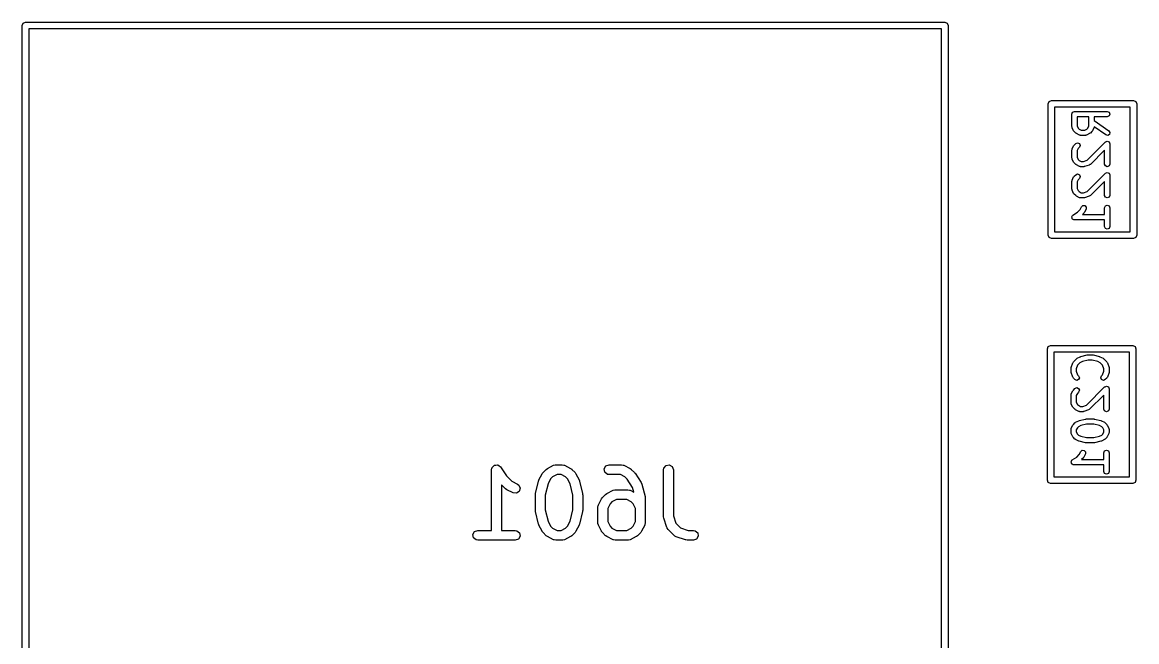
# Model space of a CAD drawing. Extents: x 107.3 to 170.9, y -113.5 to -51.4.
# Drawn here: x 130.78 to 147.75, y -104.06 to -94.62 of the extents above; entities that cross this region are included whole.
import ezdxf

# ---------------------------------------------------------------- set-up
doc = ezdxf.new("R2010")
doc.units = 0
doc.layers.add('BLACK', color=7, linetype='CONTINUOUS')

msp = doc.modelspace()

# ---------------------------------------------------------------- linework, layer by layer
at = {"layer": 'BLACK', "linetype": 'CONTINUOUS'}
for p, q in [((130.781, -94.6671), (130.796, -94.6317)), ((130.781, -109.867), (130.781, -94.6671)), ((130.796, -94.6317), (130.831, -94.6171)), ((130.831, -94.6171), (144.831, -94.6171)), ((144.831, -94.6171), (144.867, -94.6317)), ((144.867, -94.6317), (144.881, -94.6671)), ((144.881, -94.6671), (144.881, -105.154)), ((130.881, -94.7171), (130.881, -109.817)), ((144.781, -94.7171), (130.881, -94.7171)), ((144.781, -108.817), (144.781, -94.7171)), ((146.402, -95.8616), (146.417, -95.8262)), ((146.402, -97.8616), (146.402, -95.8616)), ((146.417, -95.8262), (146.452, -95.8116)), ((146.452, -95.8116), (147.702, -95.8116)), ((147.702, -95.8116), (147.737, -95.8262)), ((147.737, -95.8262), (147.752, -95.8616)), ((147.752, -95.8616), (147.752, -97.8616)), ((146.502, -95.9116), (146.502, -97.8116)), ((147.652, -95.9116), (146.502, -95.9116)), ((146.763, -96.0164), (146.775, -95.9881)), ((146.763, -96.2068), (146.763, -96.0164)), ((146.775, -95.9881), (146.803, -95.9764)), ((146.803, -95.9764), (147.303, -95.9764)), ((147.303, -95.9764), (147.331, -95.9881)), ((147.331, -96.0446), (147.303, -96.0564)), ((147.331, -95.9881), (147.343, -96.0164)), ((147.343, -96.0164), (147.331, -96.0446)), ((147.652, -97.8116), (147.652, -95.9116)), ((146.767, -96.2154), (146.763, -96.2068)), ((146.767, -96.2247), (146.767, -96.2154)), ((146.791, -96.2723), (146.767, -96.2247)), ((146.843, -96.0564), (146.843, -96.1974)), ((147.025, -96.0564), (146.843, -96.0564)), ((146.843, -96.1974), (146.86, -96.2308)), ((147.008, -96.2308), (147.025, -96.1974)), ((147.025, -96.1974), (147.025, -96.0564)), ((147.101, -96.2247), (147.077, -96.2723)), ((147.102, -96.2154), (147.101, -96.2247)), ((147.103, -96.211), (147.102, -96.2154)), ((147.28, -96.3348), (147.103, -96.211)), ((147.303, -96.0564), (147.105, -96.0564)), ((147.105, -96.0564), (147.105, -96.1146)), ((147.105, -96.1146), (147.326, -96.2693)), ((146.796, -96.2767), (146.791, -96.2723)), ((146.799, -96.2827), (146.796, -96.2767)), ((146.823, -96.3066), (146.799, -96.2827)), ((146.829, -96.3091), (146.823, -96.3066)), ((146.833, -96.314), (146.829, -96.3091)), ((146.881, -96.3379), (146.833, -96.314)), ((146.86, -96.2308), (146.875, -96.2454)), ((146.875, -96.2454), (146.908, -96.2621)), ((146.89, -96.3385), (146.881, -96.3379)), ((146.898, -96.3421), (146.89, -96.3385)), ((146.97, -96.3421), (146.898, -96.3421)), ((146.908, -96.2621), (146.96, -96.2621)), ((146.96, -96.2621), (146.994, -96.2454)), ((146.978, -96.3385), (146.97, -96.3421)), ((146.988, -96.3379), (146.978, -96.3385)), ((147.035, -96.314), (146.988, -96.3379)), ((146.994, -96.2454), (147.008, -96.2308)), ((147.04, -96.3091), (147.035, -96.314)), ((147.046, -96.3066), (147.04, -96.3091)), ((147.07, -96.2827), (147.046, -96.3066)), ((147.072, -96.2767), (147.07, -96.2827)), ((147.077, -96.2723), (147.072, -96.2767)), ((147.31, -96.3415), (147.28, -96.3348)), ((147.336, -96.325), (147.31, -96.3415)), ((147.326, -96.2693), (147.343, -96.2951)), ((147.343, -96.2951), (147.336, -96.325)), ((146.763, -96.564), (146.767, -96.5554)), ((146.763, -96.683), (146.763, -96.564)), ((146.767, -96.5461), (146.791, -96.4985)), ((146.767, -96.5554), (146.767, -96.5461)), ((146.791, -96.4985), (146.796, -96.4942)), ((146.796, -96.4942), (146.799, -96.4881)), ((146.799, -96.4881), (146.823, -96.4643)), ((146.823, -96.4643), (146.851, -96.4526)), ((146.86, -96.5401), (146.843, -96.5734)), ((146.851, -96.4526), (146.879, -96.4643)), ((146.879, -96.5208), (146.86, -96.5401)), ((146.879, -96.4643), (146.891, -96.4926)), ((146.891, -96.4926), (146.879, -96.5208)), ((146.996, -96.7195), (147.275, -96.4405)), ((147.275, -96.4405), (147.284, -96.4368)), ((147.284, -96.4368), (147.303, -96.4287)), ((147.303, -96.4287), (147.331, -96.4405)), ((147.331, -96.4405), (147.343, -96.4687)), ((147.343, -96.4687), (147.343, -96.7783)), ((146.767, -96.6916), (146.763, -96.683)), ((146.767, -96.7009), (146.767, -96.6916)), ((146.791, -96.7485), (146.767, -96.7009)), ((146.843, -96.5734), (146.843, -96.6736)), ((146.843, -96.6736), (146.86, -96.707)), ((146.86, -96.707), (146.875, -96.7216)), ((146.875, -96.7216), (146.908, -96.7383)), ((146.94, -96.7383), (146.996, -96.7195)), ((147.263, -96.5653), (147.046, -96.7827)), ((147.263, -96.7783), (147.263, -96.5653)), ((146.796, -96.7528), (146.791, -96.7485)), ((146.799, -96.7589), (146.796, -96.7528)), ((146.823, -96.7827), (146.799, -96.7589)), ((146.829, -96.7853), (146.823, -96.7827)), ((146.833, -96.7902), (146.829, -96.7853)), ((146.881, -96.814), (146.833, -96.7902)), ((146.89, -96.8147), (146.881, -96.814)), ((146.898, -96.8183), (146.89, -96.8147)), ((146.946, -96.8183), (146.898, -96.8183)), ((146.908, -96.7383), (146.94, -96.7383)), ((146.952, -96.8157), (146.946, -96.8183)), ((146.959, -96.8162), (146.952, -96.8157)), ((147.03, -96.7924), (146.959, -96.8162)), ((147.037, -96.7863), (147.03, -96.7924)), ((147.046, -96.7827), (147.037, -96.7863)), ((147.275, -96.8066), (147.263, -96.7783)), ((147.303, -96.8183), (147.275, -96.8066)), ((147.331, -96.8066), (147.303, -96.8183)), ((147.343, -96.7783), (147.331, -96.8066)), ((146.763, -97.0402), (146.767, -97.0316)), ((146.763, -97.1592), (146.763, -97.0402)), ((146.767, -97.0223), (146.791, -96.9747)), ((146.767, -97.0316), (146.767, -97.0223)), ((146.791, -96.9747), (146.796, -96.9703)), ((146.796, -96.9703), (146.799, -96.9643)), ((146.799, -96.9643), (146.823, -96.9405)), ((146.823, -96.9405), (146.851, -96.9287)), ((146.86, -97.0162), (146.843, -97.0496)), ((146.843, -97.0496), (146.843, -97.1498)), ((146.851, -96.9287), (146.879, -96.9405)), ((146.879, -96.997), (146.86, -97.0162)), ((146.879, -96.9405), (146.891, -96.9687)), ((146.891, -96.9687), (146.879, -96.997)), ((146.996, -97.1957), (147.275, -96.9166)), ((147.263, -97.0415), (147.046, -97.2589)), ((147.263, -97.2545), (147.263, -97.0415)), ((147.275, -96.9166), (147.303, -96.9049)), ((147.303, -96.9049), (147.331, -96.9166)), ((147.331, -96.9166), (147.341, -96.9405)), ((147.341, -96.9405), (147.343, -96.9449)), ((147.343, -96.9449), (147.343, -97.2545)), ((146.767, -97.1678), (146.763, -97.1592)), ((146.767, -97.1771), (146.767, -97.1678)), ((146.791, -97.2247), (146.767, -97.1771)), ((146.796, -97.229), (146.791, -97.2247)), ((146.799, -97.2351), (146.796, -97.229)), ((146.823, -97.2589), (146.799, -97.2351)), ((146.843, -97.1498), (146.86, -97.1831)), ((146.86, -97.1831), (146.875, -97.1978)), ((146.875, -97.1978), (146.908, -97.2145)), ((146.908, -97.2145), (146.94, -97.2145)), ((146.94, -97.2145), (146.996, -97.1957)), ((146.829, -97.2614), (146.823, -97.2589)), ((146.833, -97.2664), (146.829, -97.2614)), ((146.881, -97.2902), (146.833, -97.2664)), ((146.89, -97.2909), (146.881, -97.2902)), ((146.898, -97.2945), (146.89, -97.2909)), ((146.946, -97.2945), (146.898, -97.2945)), ((146.91, -97.427), (146.933, -97.407)), ((146.933, -97.407), (146.964, -97.4092)), ((146.952, -97.2919), (146.946, -97.2945)), ((146.959, -97.2924), (146.952, -97.2919)), ((147.03, -97.2686), (146.959, -97.2924)), ((146.964, -97.4092), (146.984, -97.4323)), ((147.037, -97.2625), (147.03, -97.2686)), ((147.046, -97.2589), (147.037, -97.2625)), ((147.275, -97.2827), (147.263, -97.2545)), ((147.303, -97.2945), (147.275, -97.2827)), ((147.275, -97.4166), (147.303, -97.4049)), ((147.331, -97.2827), (147.303, -97.2945)), ((147.303, -97.4049), (147.331, -97.4166)), ((147.343, -97.2545), (147.331, -97.2827)), ((146.764, -97.5799), (146.77, -97.5703)), ((146.765, -97.584), (146.764, -97.5799)), ((146.77, -97.5703), (146.775, -97.5595)), ((146.775, -97.5595), (146.779, -97.5579)), ((146.779, -97.5579), (146.781, -97.5545)), ((146.781, -97.5545), (146.849, -97.5091)), ((146.849, -97.5091), (146.889, -97.4689)), ((146.889, -97.4689), (146.91, -97.427)), ((146.951, -97.5208), (146.924, -97.5478)), ((146.924, -97.5478), (147.263, -97.5478)), ((146.953, -97.5148), (146.951, -97.5208)), ((146.958, -97.5104), (146.953, -97.5148)), ((146.982, -97.4628), (146.958, -97.5104)), ((146.984, -97.4323), (146.982, -97.4628)), ((147.263, -97.4449), (147.275, -97.4166)), ((147.263, -97.5478), (147.263, -97.4449)), ((147.331, -97.4166), (147.343, -97.4449)), ((147.343, -97.4449), (147.343, -97.7306)), ((146.763, -97.5878), (146.765, -97.584)), ((146.768, -97.5986), (146.763, -97.5878)), ((146.77, -97.61), (146.768, -97.5986)), ((146.773, -97.6123), (146.77, -97.61)), ((146.775, -97.6161), (146.773, -97.6123)), ((146.786, -97.6205), (146.775, -97.6161)), ((146.795, -97.627), (146.786, -97.6205)), ((146.799, -97.6262), (146.795, -97.627)), ((146.803, -97.6278), (146.799, -97.6262)), ((147.263, -97.6278), (146.803, -97.6278)), ((147.263, -97.7306), (147.263, -97.6278)), ((147.275, -97.7589), (147.263, -97.7306)), ((147.343, -97.7306), (147.331, -97.7589)), ((146.417, -97.897), (146.402, -97.8616)), ((146.452, -97.9116), (146.417, -97.897)), ((147.702, -97.9116), (146.452, -97.9116)), ((146.502, -97.8116), (147.652, -97.8116)), ((147.303, -97.7706), (147.275, -97.7589)), ((147.331, -97.7589), (147.303, -97.7706)), ((147.737, -97.897), (147.702, -97.9116)), ((147.752, -97.8616), (147.737, -97.897)), ((146.391, -99.5942), (146.406, -99.5588)), ((146.391, -101.594), (146.391, -99.5942)), ((146.406, -99.5588), (146.441, -99.5442)), ((146.441, -99.5442), (147.691, -99.5442)), ((147.691, -99.5442), (147.726, -99.5588)), ((147.726, -99.5588), (147.741, -99.5942)), ((147.741, -99.5942), (147.741, -101.594)), ((146.491, -99.6442), (146.491, -101.544)), ((147.641, -99.6442), (146.491, -99.6442)), ((146.788, -99.7921), (146.835, -99.7445)), ((146.835, -99.7445), (146.841, -99.742)), ((146.841, -99.742), (146.846, -99.737)), ((146.846, -99.737), (146.893, -99.7132)), ((146.925, -99.7867), (146.887, -99.8056)), ((146.893, -99.7132), (146.898, -99.7129)), ((146.898, -99.7129), (146.902, -99.7102)), ((146.902, -99.7102), (146.997, -99.6863)), ((147.011, -99.7652), (146.925, -99.7867)), ((146.997, -99.6863), (147.002, -99.6871)), ((147.002, -99.6871), (147.006, -99.6852)), ((147.006, -99.6852), (147.078, -99.6852)), ((147.073, -99.7652), (147.011, -99.7652)), ((147.159, -99.7867), (147.073, -99.7652)), ((147.078, -99.6852), (147.083, -99.6871)), ((147.083, -99.6871), (147.088, -99.6863)), ((147.088, -99.6863), (147.183, -99.7102)), ((147.197, -99.8056), (147.159, -99.7867)), ((147.183, -99.7102), (147.186, -99.7129)), ((147.186, -99.7129), (147.191, -99.7132)), ((147.191, -99.7132), (147.239, -99.737)), ((147.239, -99.737), (147.243, -99.742)), ((147.243, -99.742), (147.249, -99.7445)), ((147.249, -99.7445), (147.297, -99.7921)), ((147.641, -101.544), (147.641, -99.6442)), ((146.752, -99.8918), (146.755, -99.8857)), ((146.752, -99.9394), (146.752, -99.8918)), ((146.755, -99.9455), (146.752, -99.9394)), ((146.754, -99.8792), (146.778, -99.8077)), ((146.755, -99.8857), (146.754, -99.8792)), ((146.754, -99.9521), (146.755, -99.9455)), ((146.778, -100.024), (146.754, -99.9521)), ((146.778, -99.8077), (146.784, -99.8007)), ((146.784, -99.8007), (146.788, -99.7921)), ((146.851, -99.842), (146.832, -99.8983)), ((146.832, -99.8983), (146.832, -99.9329)), ((146.832, -99.9329), (146.851, -99.9893)), ((146.887, -99.8056), (146.851, -99.842)), ((147.233, -99.842), (147.197, -99.8056)), ((147.252, -99.8983), (147.233, -99.842)), ((147.233, -99.9893), (147.252, -99.9329)), ((147.252, -99.9329), (147.252, -99.8983)), ((147.297, -99.7921), (147.3, -99.8007)), ((147.3, -99.8007), (147.306, -99.8077)), ((147.306, -99.8077), (147.33, -99.8792)), ((147.33, -99.9521), (147.306, -100.024)), ((147.33, -99.8792), (147.33, -99.8857)), ((147.33, -99.8857), (147.332, -99.8918)), ((147.332, -99.9394), (147.33, -99.9455)), ((147.33, -99.9455), (147.33, -99.9521)), ((147.332, -99.8918), (147.332, -99.9394)), ((146.784, -100.031), (146.778, -100.024)), ((146.788, -100.039), (146.784, -100.031)), ((146.812, -100.063), (146.788, -100.039)), ((146.84, -100.075), (146.812, -100.063)), ((146.868, -100.063), (146.84, -100.075)), ((146.851, -99.9893), (146.868, -100.006)), ((146.868, -100.006), (146.88, -100.035)), ((146.88, -100.035), (146.868, -100.063)), ((147.205, -100.035), (147.216, -100.006)), ((147.216, -100.063), (147.205, -100.035)), ((147.216, -100.006), (147.233, -99.9893)), ((147.245, -100.075), (147.216, -100.063)), ((147.273, -100.063), (147.245, -100.075)), ((147.297, -100.039), (147.273, -100.063)), ((147.3, -100.031), (147.297, -100.039)), ((147.306, -100.024), (147.3, -100.031)), ((146.752, -100.297), (146.756, -100.288)), ((146.752, -100.416), (146.752, -100.297)), ((146.756, -100.279), (146.78, -100.231)), ((146.756, -100.288), (146.756, -100.279)), ((146.78, -100.231), (146.785, -100.227)), ((146.785, -100.227), (146.788, -100.221)), ((146.788, -100.221), (146.812, -100.197)), ((146.812, -100.197), (146.84, -100.185)), ((146.849, -100.273), (146.832, -100.306)), ((146.84, -100.185), (146.868, -100.197)), ((146.868, -100.253), (146.849, -100.273)), ((146.868, -100.197), (146.88, -100.225)), ((146.88, -100.225), (146.868, -100.253)), ((146.985, -100.452), (147.264, -100.173)), ((147.252, -100.298), (147.035, -100.515)), ((147.252, -100.511), (147.252, -100.298)), ((147.264, -100.173), (147.272, -100.17)), ((147.272, -100.17), (147.292, -100.161)), ((147.292, -100.161), (147.32, -100.173)), ((147.32, -100.173), (147.332, -100.201)), ((147.332, -100.201), (147.332, -100.511)), ((146.756, -100.424), (146.752, -100.416)), ((146.756, -100.434), (146.756, -100.424)), ((146.78, -100.481), (146.756, -100.434)), ((146.832, -100.306), (146.832, -100.406)), ((146.832, -100.406), (146.849, -100.44)), ((146.849, -100.44), (146.864, -100.454)), ((146.864, -100.454), (146.897, -100.471)), ((146.929, -100.471), (146.985, -100.452)), ((146.785, -100.485), (146.78, -100.481)), ((146.788, -100.492), (146.785, -100.485)), ((146.812, -100.515), (146.788, -100.492)), ((146.818, -100.518), (146.812, -100.515)), ((146.822, -100.523), (146.818, -100.518)), ((146.87, -100.547), (146.822, -100.523)), ((146.879, -100.547), (146.87, -100.547)), ((146.887, -100.551), (146.879, -100.547)), ((146.935, -100.551), (146.887, -100.551)), ((146.897, -100.471), (146.929, -100.471)), ((146.941, -100.548), (146.935, -100.551)), ((146.948, -100.549), (146.941, -100.548)), ((147.019, -100.525), (146.948, -100.549)), ((147.026, -100.519), (147.019, -100.525)), ((147.035, -100.515), (147.026, -100.519)), ((147.264, -100.539), (147.252, -100.511)), ((147.292, -100.551), (147.264, -100.539)), ((147.32, -100.539), (147.292, -100.551)), ((147.332, -100.511), (147.32, -100.539)), ((146.756, -100.803), (146.78, -100.755)), ((146.756, -100.812), (146.756, -100.803)), ((146.78, -100.755), (146.785, -100.751)), ((146.785, -100.751), (146.788, -100.744)), ((146.788, -100.744), (146.812, -100.721)), ((146.812, -100.721), (146.818, -100.718)), ((146.818, -100.718), (146.822, -100.713)), ((146.822, -100.713), (146.87, -100.689)), ((146.849, -100.796), (146.832, -100.83)), ((146.864, -100.782), (146.849, -100.796)), ((146.901, -100.763), (146.864, -100.782)), ((146.87, -100.689), (146.874, -100.689)), ((146.874, -100.689), (146.878, -100.686)), ((146.878, -100.686), (146.973, -100.663)), ((146.988, -100.741), (146.901, -100.763)), ((146.973, -100.663), (146.978, -100.663)), ((146.978, -100.663), (146.983, -100.661)), ((146.983, -100.661), (147.102, -100.661)), ((147.097, -100.741), (146.988, -100.741)), ((147.183, -100.763), (147.097, -100.741)), ((147.102, -100.661), (147.106, -100.663)), ((147.106, -100.663), (147.111, -100.663)), ((147.111, -100.663), (147.207, -100.686)), ((147.221, -100.782), (147.183, -100.763)), ((147.207, -100.686), (147.21, -100.689)), ((147.21, -100.689), (147.215, -100.689)), ((147.215, -100.689), (147.262, -100.713)), ((147.236, -100.796), (147.221, -100.782)), ((147.252, -100.83), (147.236, -100.796)), ((147.262, -100.713), (147.267, -100.718)), ((147.267, -100.718), (147.273, -100.721)), ((147.273, -100.721), (147.297, -100.744)), ((147.297, -100.744), (147.299, -100.751)), ((147.299, -100.751), (147.304, -100.755)), ((147.304, -100.755), (147.328, -100.803)), ((147.328, -100.803), (147.329, -100.812)), ((146.752, -100.82), (146.756, -100.812)), ((146.752, -100.868), (146.752, -100.82)), ((146.756, -100.877), (146.752, -100.868)), ((146.756, -100.886), (146.756, -100.877)), ((146.78, -100.934), (146.756, -100.886)), ((146.785, -100.938), (146.78, -100.934)), ((146.788, -100.944), (146.785, -100.938)), ((146.812, -100.968), (146.788, -100.944)), ((146.818, -100.97), (146.812, -100.968)), ((146.822, -100.975), (146.818, -100.97)), ((146.87, -100.999), (146.822, -100.975)), ((146.832, -100.83), (146.832, -100.859)), ((146.832, -100.859), (146.849, -100.892)), ((146.849, -100.892), (146.864, -100.907)), ((146.864, -100.907), (146.901, -100.926)), ((146.901, -100.926), (146.988, -100.947)), ((146.988, -100.947), (147.097, -100.947)), ((147.097, -100.947), (147.183, -100.926)), ((147.183, -100.926), (147.221, -100.907)), ((147.262, -100.975), (147.215, -100.999)), ((147.221, -100.907), (147.236, -100.892)), ((147.236, -100.892), (147.252, -100.859)), ((147.252, -100.859), (147.252, -100.83)), ((147.267, -100.97), (147.262, -100.975)), ((147.273, -100.968), (147.267, -100.97)), ((147.297, -100.944), (147.273, -100.968)), ((147.299, -100.938), (147.297, -100.944)), ((147.304, -100.934), (147.299, -100.938)), ((147.328, -100.886), (147.304, -100.934)), ((147.329, -100.877), (147.328, -100.886)), ((147.329, -100.812), (147.332, -100.82)), ((147.332, -100.868), (147.329, -100.877)), ((147.332, -100.82), (147.332, -100.868)), ((146.874, -100.999), (146.87, -100.999)), ((146.878, -101.002), (146.874, -100.999)), ((146.973, -101.026), (146.878, -101.002)), ((146.899, -101.16), (146.922, -101.14)), ((146.922, -101.14), (146.953, -101.142)), ((146.953, -101.142), (146.973, -101.165)), ((146.978, -101.025), (146.973, -101.026)), ((146.983, -101.027), (146.978, -101.025)), ((147.102, -101.027), (146.983, -101.027)), ((147.106, -101.025), (147.102, -101.027)), ((147.111, -101.026), (147.106, -101.025)), ((147.207, -101.002), (147.111, -101.026)), ((147.21, -100.999), (147.207, -101.002)), ((147.215, -100.999), (147.21, -100.999)), ((147.264, -101.149), (147.292, -101.138)), ((147.292, -101.138), (147.32, -101.149)), ((146.753, -101.313), (146.759, -101.303)), ((146.754, -101.317), (146.753, -101.313)), ((146.759, -101.303), (146.764, -101.292)), ((146.764, -101.292), (146.768, -101.291)), ((146.768, -101.291), (146.77, -101.287)), ((146.77, -101.287), (146.838, -101.242)), ((146.838, -101.242), (146.878, -101.201)), ((146.878, -101.201), (146.899, -101.16)), ((146.94, -101.253), (146.913, -101.28)), ((146.913, -101.28), (147.252, -101.28)), ((146.942, -101.247), (146.94, -101.253)), ((146.947, -101.243), (146.942, -101.247)), ((146.971, -101.195), (146.947, -101.243)), ((146.973, -101.165), (146.971, -101.195)), ((147.252, -101.178), (147.264, -101.149)), ((147.252, -101.28), (147.252, -101.178)), ((147.32, -101.149), (147.332, -101.178)), ((147.332, -101.178), (147.332, -101.463)), ((137.927, -101.435), (137.932, -101.41)), ((137.927, -102.36), (137.927, -101.435)), ((137.932, -101.41), (137.935, -101.406)), ((137.935, -101.402), (137.951, -101.387)), ((137.935, -101.406), (137.935, -101.402)), ((137.951, -101.387), (137.965, -101.37)), ((137.965, -101.37), (137.969, -101.37)), ((137.969, -101.37), (137.972, -101.367)), ((137.972, -101.367), (137.994, -101.365)), ((137.994, -101.365), (138.015, -101.361)), ((138.015, -101.361), (138.019, -101.364)), ((138.019, -101.364), (138.023, -101.363)), ((138.023, -101.363), (138.041, -101.376)), ((138.041, -101.376), (138.06, -101.387)), ((138.06, -101.387), (138.061, -101.391)), ((138.061, -101.391), (138.065, -101.394)), ((138.065, -101.394), (138.156, -101.53)), ((138.697, -101.497), (138.71, -101.479)), ((138.71, -101.479), (138.711, -101.477)), ((138.711, -101.477), (138.759, -101.43)), ((138.759, -101.43), (138.777, -101.417)), ((138.777, -101.417), (138.778, -101.416)), ((138.778, -101.416), (138.873, -101.368)), ((138.873, -101.368), (138.898, -101.361)), ((138.898, -101.361), (138.903, -101.362)), ((138.903, -101.362), (138.907, -101.36)), ((138.907, -101.36), (139.002, -101.36)), ((139.002, -101.36), (139.028, -101.365)), ((139.028, -101.365), (139.031, -101.368)), ((139.031, -101.368), (139.036, -101.368)), ((139.036, -101.368), (139.131, -101.416)), ((139.131, -101.416), (139.149, -101.429)), ((139.149, -101.429), (139.151, -101.43)), ((139.151, -101.43), (139.198, -101.477)), ((139.198, -101.477), (139.211, -101.496)), ((139.643, -101.422), (139.668, -101.378)), ((139.652, -101.473), (139.643, -101.422)), ((139.691, -101.506), (139.652, -101.473)), ((139.668, -101.378), (139.717, -101.36)), ((139.717, -101.36), (139.907, -101.36)), ((139.907, -101.36), (139.933, -101.365)), ((139.933, -101.365), (139.936, -101.368)), ((139.936, -101.368), (139.941, -101.368)), ((139.941, -101.368), (140.036, -101.416)), ((140.036, -101.416), (140.054, -101.429)), ((140.054, -101.429), (140.055, -101.43)), ((140.055, -101.43), (140.103, -101.477)), ((140.103, -101.477), (140.109, -101.487)), ((140.546, -101.435), (140.551, -101.41)), ((140.546, -102.15), (140.546, -101.435)), ((140.551, -101.41), (140.584, -101.37)), ((140.584, -101.37), (140.634, -101.361)), ((140.634, -101.361), (140.679, -101.387)), ((140.679, -101.387), (140.696, -101.435)), ((140.696, -101.435), (140.696, -102.137)), ((146.752, -101.32), (146.754, -101.317)), ((146.757, -101.331), (146.752, -101.32)), ((146.759, -101.343), (146.757, -101.331)), ((146.762, -101.345), (146.759, -101.343)), ((146.764, -101.349), (146.762, -101.345)), ((146.775, -101.353), (146.764, -101.349)), ((146.784, -101.36), (146.775, -101.353)), ((146.788, -101.359), (146.784, -101.36)), ((146.792, -101.36), (146.788, -101.359)), ((147.252, -101.36), (146.792, -101.36)), ((147.252, -101.463), (147.252, -101.36)), ((147.264, -101.492), (147.252, -101.463)), ((147.332, -101.463), (147.32, -101.492)), ((138.156, -101.53), (138.237, -101.612)), ((138.237, -101.612), (138.322, -101.654)), ((138.322, -101.654), (138.342, -101.669)), ((138.596, -101.798), (138.644, -101.608)), ((138.644, -101.608), (138.649, -101.596)), ((138.649, -101.592), (138.697, -101.497)), ((138.649, -101.596), (138.649, -101.592)), ((138.787, -101.652), (138.744, -101.825)), ((138.826, -101.575), (138.787, -101.652)), ((138.856, -101.545), (138.826, -101.575)), ((138.925, -101.51), (138.856, -101.545)), ((138.985, -101.51), (138.925, -101.51)), ((139.053, -101.545), (138.985, -101.51)), ((139.083, -101.575), (139.053, -101.545)), ((139.122, -101.652), (139.083, -101.575)), ((139.165, -101.825), (139.122, -101.652)), ((139.211, -101.496), (139.212, -101.497)), ((139.212, -101.497), (139.26, -101.592)), ((139.26, -101.592), (139.264, -101.605)), ((139.264, -101.605), (139.266, -101.608)), ((139.266, -101.608), (139.313, -101.798)), ((139.717, -101.51), (139.691, -101.506)), ((139.889, -101.51), (139.717, -101.51)), ((139.958, -101.545), (139.889, -101.51)), ((139.992, -101.578), (139.958, -101.545)), ((140.076, -101.704), (139.992, -101.578)), ((140.109, -101.487), (140.112, -101.489)), ((140.112, -101.489), (140.208, -101.632)), ((140.208, -101.632), (140.218, -101.655)), ((140.218, -101.655), (140.218, -101.655)), ((140.218, -101.655), (140.266, -101.846)), ((146.406, -101.63), (146.391, -101.594)), ((146.441, -101.644), (146.406, -101.63)), ((147.691, -101.644), (146.441, -101.644)), ((146.491, -101.544), (147.641, -101.544)), ((147.292, -101.503), (147.264, -101.492)), ((147.32, -101.492), (147.292, -101.503)), ((147.726, -101.63), (147.691, -101.644)), ((147.741, -101.594), (147.726, -101.63)), ((138.14, -101.726), (138.077, -101.664)), ((138.077, -101.664), (138.077, -102.36)), ((138.141, -101.727), (138.14, -101.726)), ((138.159, -101.74), (138.141, -101.727)), ((138.254, -101.788), (138.159, -101.74)), ((138.305, -101.794), (138.254, -101.788)), ((138.348, -101.766), (138.305, -101.794)), ((138.342, -101.669), (138.363, -101.717)), ((138.363, -101.717), (138.348, -101.766)), ((138.594, -101.816), (138.597, -101.801)), ((138.594, -102.054), (138.594, -101.816)), ((138.597, -101.801), (138.596, -101.798)), ((138.744, -101.825), (138.744, -102.045)), ((139.165, -102.045), (139.165, -101.825)), ((139.313, -101.798), (139.314, -101.813)), ((139.314, -101.813), (139.315, -101.816)), ((139.315, -101.816), (139.315, -102.054)), ((139.616, -101.858), (139.664, -101.811)), ((139.664, -101.811), (139.682, -101.798)), ((139.682, -101.798), (139.683, -101.797)), ((139.683, -101.797), (139.778, -101.749)), ((139.778, -101.749), (139.803, -101.742)), ((139.803, -101.742), (139.808, -101.743)), ((139.808, -101.743), (139.812, -101.741)), ((139.812, -101.741), (140.002, -101.741)), ((140.002, -101.741), (140.028, -101.746)), ((140.028, -101.746), (140.031, -101.749)), ((140.031, -101.749), (140.036, -101.749)), ((140.036, -101.749), (140.094, -101.778)), ((140.094, -101.778), (140.076, -101.704)), ((139.546, -102.007), (139.551, -101.981)), ((139.551, -101.981), (139.554, -101.978)), ((139.554, -101.973), (139.602, -101.878)), ((139.554, -101.978), (139.554, -101.973)), ((139.602, -101.878), (139.615, -101.86)), ((139.615, -101.86), (139.616, -101.858)), ((139.731, -101.956), (139.696, -102.024)), ((139.761, -101.925), (139.731, -101.956)), ((139.829, -101.891), (139.761, -101.925)), ((139.985, -101.891), (139.829, -101.891)), ((140.053, -101.925), (139.985, -101.891)), ((140.083, -101.956), (140.053, -101.925)), ((140.118, -102.024), (140.083, -101.956)), ((140.266, -101.846), (140.267, -101.861)), ((140.267, -101.861), (140.268, -101.864)), ((140.268, -101.864), (140.268, -102.245)), ((138.595, -102.058), (138.594, -102.054)), ((138.596, -102.073), (138.595, -102.058)), ((138.644, -102.263), (138.596, -102.073)), ((138.744, -102.045), (138.787, -102.219)), ((139.122, -102.219), (139.165, -102.045)), ((139.313, -102.073), (139.266, -102.263)), ((139.315, -102.054), (139.313, -102.069)), ((139.313, -102.069), (139.313, -102.073)), ((139.546, -102.245), (139.546, -102.007)), ((139.696, -102.024), (139.696, -102.227)), ((140.118, -102.227), (140.118, -102.024)), ((140.547, -102.151), (140.546, -102.15)), ((140.55, -102.173), (140.547, -102.151)), ((140.696, -102.137), (140.734, -102.252)), ((138.646, -102.266), (138.644, -102.263)), ((138.649, -102.278), (138.646, -102.266)), ((138.697, -102.374), (138.649, -102.278)), ((138.787, -102.219), (138.826, -102.296)), ((138.826, -102.296), (138.856, -102.326)), ((138.856, -102.326), (138.925, -102.36)), ((138.985, -102.36), (139.053, -102.326)), ((139.053, -102.326), (139.083, -102.296)), ((139.083, -102.296), (139.122, -102.219)), ((139.26, -102.278), (139.212, -102.374)), ((139.266, -102.263), (139.26, -102.275)), ((139.26, -102.275), (139.26, -102.278)), ((139.548, -102.249), (139.546, -102.245)), ((139.547, -102.253), (139.548, -102.249)), ((139.554, -102.278), (139.547, -102.253)), ((139.602, -102.374), (139.554, -102.278)), ((139.696, -102.227), (139.731, -102.296)), ((139.731, -102.296), (139.761, -102.326)), ((139.761, -102.326), (139.829, -102.36)), ((139.985, -102.36), (140.053, -102.326)), ((140.053, -102.326), (140.083, -102.296)), ((140.083, -102.296), (140.118, -102.227)), ((140.26, -102.278), (140.212, -102.374)), ((140.263, -102.27), (140.26, -102.274)), ((140.26, -102.274), (140.26, -102.278)), ((140.268, -102.245), (140.263, -102.27)), ((140.598, -102.316), (140.55, -102.173)), ((140.601, -102.32), (140.598, -102.316)), ((140.601, -102.324), (140.601, -102.32)), ((140.616, -102.345), (140.601, -102.324)), ((140.734, -102.252), (140.805, -102.322)), ((140.805, -102.322), (140.919, -102.36)), ((137.643, -102.422), (137.668, -102.378)), ((137.652, -102.473), (137.643, -102.422)), ((137.691, -102.506), (137.652, -102.473)), ((137.668, -102.378), (137.717, -102.36)), ((137.717, -102.36), (137.927, -102.36)), ((138.077, -102.36), (138.288, -102.36)), ((138.288, -102.36), (138.314, -102.365)), ((138.336, -102.493), (138.288, -102.51)), ((138.314, -102.365), (138.353, -102.398)), ((138.362, -102.448), (138.336, -102.493)), ((138.353, -102.398), (138.362, -102.448)), ((138.698, -102.375), (138.697, -102.374)), ((138.711, -102.393), (138.698, -102.375)), ((138.759, -102.441), (138.711, -102.393)), ((138.76, -102.441), (138.759, -102.441)), ((138.778, -102.455), (138.76, -102.441)), ((138.873, -102.502), (138.778, -102.455)), ((138.878, -102.503), (138.873, -102.502)), ((138.881, -102.506), (138.878, -102.503)), ((138.925, -102.36), (138.985, -102.36)), ((139.036, -102.502), (139.011, -102.51)), ((139.131, -102.455), (139.036, -102.502)), ((139.132, -102.454), (139.131, -102.455)), ((139.151, -102.441), (139.132, -102.454)), ((139.198, -102.393), (139.151, -102.441)), ((139.199, -102.392), (139.198, -102.393)), ((139.212, -102.374), (139.199, -102.392)), ((139.603, -102.375), (139.602, -102.374)), ((139.616, -102.393), (139.603, -102.375)), ((139.664, -102.441), (139.616, -102.393)), ((139.665, -102.441), (139.664, -102.441)), ((139.683, -102.455), (139.665, -102.441)), ((139.778, -102.502), (139.683, -102.455)), ((139.783, -102.503), (139.778, -102.502)), ((139.786, -102.506), (139.783, -102.503)), ((139.829, -102.36), (139.985, -102.36)), ((140.036, -102.502), (140.011, -102.51)), ((140.131, -102.455), (140.036, -102.502)), ((140.132, -102.454), (140.131, -102.455)), ((140.151, -102.441), (140.132, -102.454)), ((140.198, -102.393), (140.151, -102.441)), ((140.199, -102.392), (140.198, -102.393)), ((140.212, -102.374), (140.199, -102.392)), ((140.711, -102.441), (140.616, -102.345)), ((140.715, -102.443), (140.711, -102.441)), ((140.718, -102.446), (140.715, -102.443)), ((140.74, -102.459), (140.718, -102.446)), ((140.883, -102.506), (140.74, -102.459)), ((140.919, -102.36), (141.002, -102.36)), ((141.002, -102.36), (141.028, -102.365)), ((141.05, -102.493), (141.002, -102.51)), ((141.028, -102.365), (141.067, -102.398)), ((141.076, -102.448), (141.05, -102.493)), ((141.067, -102.398), (141.076, -102.448)), ((137.717, -102.51), (137.691, -102.506)), ((138.288, -102.51), (137.717, -102.51)), ((138.907, -102.51), (138.881, -102.506)), ((139.002, -102.51), (138.907, -102.51)), ((139.006, -102.509), (139.002, -102.51)), ((139.011, -102.51), (139.006, -102.509)), ((139.812, -102.51), (139.786, -102.506)), ((140.002, -102.51), (139.812, -102.51)), ((140.006, -102.509), (140.002, -102.51)), ((140.011, -102.51), (140.006, -102.509)), ((140.885, -102.506), (140.883, -102.506)), ((140.907, -102.51), (140.885, -102.506)), ((141.002, -102.51), (140.907, -102.51))]:
    msp.add_line(p, q, dxfattribs=at)

doc.saveas('drawing.dxf')
